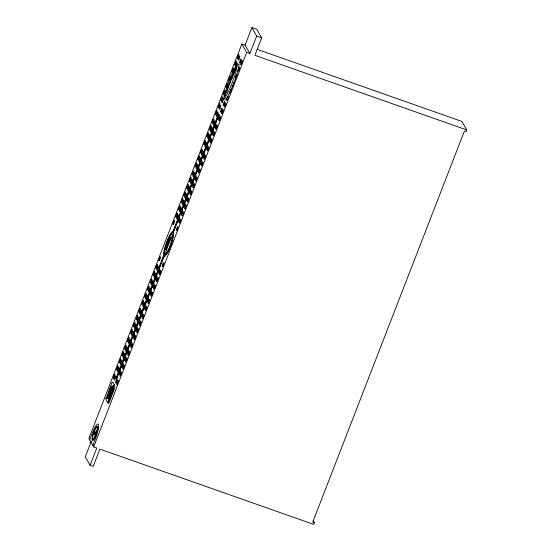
<?xml version="1.0" encoding="UTF-8"?>
<svg xmlns="http://www.w3.org/2000/svg" width="552" height="552" viewBox="0 0 552 552"><rect width="100%" height="100%" fill="white"/><g stroke="black" fill="none" stroke-linecap="round" stroke-linejoin="round"><path stroke-width="0.83" d="M218.468 114.071L218.827 114.706L173.963 230.391A2.153 0.407 -70.6 0 0 173.411 232.633L173.445 233.379A13.841 2.636 -70.6 0 1 169.933 246.958A13.841 2.636 -70.6 0 1 164.33 256.873L163.999 256.942A2.256 0.428 -70.6 0 0 163.026 258.584L116.548 378.417L116.189 377.782L162.937 257.239A2.153 0.407 -70.6 0 0 163.489 255.079L163.502 254.272A13.779 2.622 -70.6 0 1 166.959 241.307A13.779 2.622 -70.6 0 1 172.286 231.626L172.645 231.447A2.187 0.414 -70.6 0 0 173.556 229.867L218.468 114.071L219.061 114.278M117.148 378.631L116.782 377.989L163.537 257.446A2.153 0.407 -70.6 0 0 164.082 255.286L164.103 254.479A13.779 2.622 -70.6 0 1 164.696 250.801M105.97 398.641L112.028 382.57C112.332 380.266 115.754 386.324 114.85 387.545L108.882 402.932C108.585 405.237 105.156 399.186 106.06 397.957M111.38 389.822C110.49 392.81 111.249 386.11 111.449 389.94C110.911 388.787 111.214 391.168 111.276 389.788M245.095 45.105L251.884 27.6L256.694 36.066L249.904 53.572L245.095 45.105L241.873 43.974L88.872 438.461L93.681 446.927L96.779 448.017L90.086 465.274L93.178 466.364L99.877 449.107L313.722 524.4L314.412 522.634L313.163 520.439M89.693 439.909L91.535 435.148A12.882 2.449 -70.6 0 1 98.387 424.281A12.882 2.449 -70.6 0 1 94.668 440.662L92.826 445.416M94.157 433.575L94.903 431.643L95.558 432.796L94.813 434.728L94.157 433.575L95.261 434.886M91.363 441.117L85.277 456.814L90.086 465.274M94.606 433.734L95.351 431.802M167.836 240.831A13.779 2.622 -70.6 0 1 172.886 231.833L173.245 231.654A2.187 0.414 -70.6 0 0 174.156 230.074L218.758 115.078M93.681 446.927L246.682 52.44L241.873 43.974M251.884 27.6L256.839 29.346L261.648 37.812L254.858 55.317L466.723 129.913L466.04 131.68L464.391 131.1L312.763 522.054L314.412 522.634M112.042 382.708L112.256 382.308M238.616 64.508L239.133 64.391C237.008 76.707 232.04 88.81 225.906 99.698L225.395 99.815M256.694 36.066L261.648 37.812M257.356 49.425L461.914 121.447L466.723 129.913M246.682 52.44L249.904 53.572M173.556 229.867L174.156 230.074M172.645 231.447L173.245 231.654M163.489 255.079L164.082 255.286M162.937 257.239L163.537 257.446M116.189 377.782L116.782 377.989M111.373 394.618L110.503 396.571L110.883 397.24L111.469 395.004M164.896 249.946A13.779 2.622 -70.6 0 1 166.525 244.37M166.773 243.653A13.779 2.622 -70.6 0 1 167.56 241.521M94.309 431.098A7.362 1.401 -70.6 0 1 97.669 428.49A7.362 1.401 -70.6 0 1 93.095 439.992A7.362 1.401 -70.6 0 1 94.075 431.685M96.876 427.248A6.748 1.283 -70.6 0 1 96.338 433.989A6.748 1.283 -70.6 0 1 92.667 438.971M97.028 426.689A7.362 1.401 -70.6 0 1 96.441 434.044A7.362 1.401 -70.6 0 1 92.432 439.482M230.37 89.893A2.18 0.414 -70.6 0 1 230.984 90.073A2.18 0.414 -70.6 0 1 229.784 93.15A2.18 0.414 -70.6 0 1 229.591 91.901M233.199 82.931A2.18 0.414 -70.6 0 1 233.455 84.09A2.18 0.414 -70.6 0 1 232.15 86.754M232.095 85.774A2.18 0.414 -70.6 0 1 232.213 85.284M224.871 95.517A2.18 0.414 -70.6 0 1 224.664 95.862M224.34 96.172A2.18 0.414 -70.6 0 1 224.478 94.44A2.18 0.414 -70.6 0 1 225.568 92.129M227.003 88.051A2.18 0.414 -70.6 0 1 227.12 87.561M227.286 87.03A2.18 0.414 -70.6 0 1 227.686 85.988M228.107 85.208A2.18 0.414 -70.6 0 1 228.286 84.987M226.251 98.366A2.18 0.414 -70.6 0 1 226.051 98.711M114.105 384.841A34.279 6.52 -70.6 0 1 107.84 402.491M114.14 384.896A34.279 6.52 -70.6 0 1 107.875 402.546M233.061 72.581A2.18 0.414 -70.6 0 1 233.22 72.05M233.413 71.512A2.18 0.414 -70.6 0 1 233.841 70.573M234.041 70.228A2.18 0.414 -70.6 0 1 234.365 69.918M229.749 80.937A2.18 0.414 -70.6 0 1 229.908 80.406M230.308 79.364A2.18 0.414 -70.6 0 1 230.529 78.929M236.511 74.575A2.18 0.414 -70.6 0 1 236.608 76.266A2.18 0.414 -70.6 0 1 235.325 78.149M235.407 77.418A2.18 0.414 -70.6 0 1 235.69 76.39M235.876 75.859A2.18 0.414 -70.6 0 1 236.304 74.913M236.042 66.599A2.18 0.414 -70.6 0 1 235.732 65.605A2.18 0.414 -70.6 0 1 236.994 62.818A2.18 0.414 -70.6 0 1 236.863 64.777M165.034 254.444A36.549 6.955 -70.6 0 1 172.535 235.104M171.748 234.538A10.874 2.07 -70.6 0 1 172.741 238.968M172.576 239.747A10.874 2.07 -70.6 0 1 172.155 241.417M171.969 242.066A10.874 2.07 -70.6 0 1 171.569 243.397M171.348 244.067A10.874 2.07 -70.6 0 1 168.27 251.429M167.925 252.05A10.874 2.07 -70.6 0 1 165.172 254.396M228.707 85.305L227.286 88.975L227.941 88.734L229.059 84.394L228.707 85.305M232.882 75.1L233.185 74.12L232.882 75.1M110.717 391.789C110.469 394.735 109.793 390.961 110.71 391.775M166.449 247.586L166.207 248.524L166.449 247.586M234.538 71.056L234.179 71.981L234.538 71.056M111.883 387.311L111.552 388.946L111.883 387.311M111.821 393.652L112.442 392.272L111.821 393.652M235.104 70.566L234.214 73.147L234.641 71.263L233.869 72.988L233.806 72.45L234.772 69.704L235.104 70.566M107.73 397.523L108.061 398.406A4.519 0.862 -70.6 0 0 108.696 397.64L111.78 389.933A5.065 0.966 -70.6 0 0 112.339 386.917L112.249 386.483A3.547 0.676 -70.6 0 0 111.628 386.883L111.394 387.262A4.74 0.904 -70.6 0 0 110.448 389.243L111.559 386.462L112.194 385.848L112.532 386.269A5.499 1.049 -70.6 0 1 112.332 388.366C111.787 393.679 104.901 406.417 108.792 392.231A10.688 2.035 -70.6 0 1 110.517 387.476L111 386.379L107.73 397.523M167.008 246.482L165.869 250.042L165.379 249.193L168.305 242.28L167.905 244.046L168.788 240.444L169.112 241.017L169.54 239.906L167.008 246.482M226.023 92.467L225.202 95.793L224.809 94.868L226.023 92.467M109.827 391.382L109.427 392.989L109.827 391.382M111.587 394.087C112.891 395.142 113.236 388.304 111.587 394.087M108.64 394.88L108.295 395.598C108.668 396.619 109.606 393.003 108.64 394.88M229.597 83.421L229.901 82.752L229.597 83.421M235.414 68.413L235.725 67.744L235.414 68.413M227.41 89.645L226.237 92.419L227.41 89.645M109.4 392.161L109.448 393.866L108.992 393.604L108.599 394.473L109.4 392.161M109.8 393.548L109.434 394.363C109.889 395.467 110.731 391.913 109.8 393.548M109.689 391.851L109.62 392.299L109.689 391.851M232.523 75.755L232.62 76.286L233.772 73.692L233.399 72.726L232.523 75.755M229.252 84.166L229.342 84.684L230.239 81.827L229.846 82.379A2.325 0.442 -70.6 0 0 229.528 83.159L229.252 84.166M235.069 69.166L235.166 69.676L236.097 66.854L235.663 67.372A2.325 0.442 -70.6 0 0 235.352 68.158L235.069 69.166M227.01 90.569L226.665 91.466L227.01 90.569M109.993 397.73L109.206 399.751L109.793 399.124L109.627 400.49L110.697 397.716L110.103 398.323L110.283 396.978L109.993 397.73M111.697 387.766L111.676 388.201L111.697 387.766M108.04 396.336L108.295 395.805L108.04 396.336M230.846 80.323L230.591 81.889C229.784 81.185 231.55 78.412 230.846 80.323M109.144 395.011L109.393 394.507L109.144 395.011M110.49 390.802L110.724 390.402L110.49 390.802M224.209 95.945L223.829 99.263L224.34 99.146C230.474 88.258 235.442 76.155 237.567 63.839L237.056 63.956C231.081 73.795 227.465 84.953 224.209 95.945M108.599 396.522L108.385 397.054L108.358 396.005L108.599 396.522M111.021 391.14L110.849 391.623L110.766 390.609L111.021 391.14M110.338 391.023L110.179 391.465L109.593 390.892L109.889 390.147L110.338 391.023M109.689 395.273L109.475 395.777L109.434 394.728L109.689 395.273M232.413 76.756L231.771 78.446L232.123 76.052L231.06 78.757L231.44 79.709L232.413 76.756M169.774 237.891L169.298 239.106L169.774 239.947L170.699 237.567L170.099 238.457L169.774 237.891M112.843 390.547L112.981 391.83L112.946 390.788L113.891 389.477L113.512 388.808L113.546 389.85L112.843 390.547M94.268 437.563A6.748 1.283 -70.6 0 0 97.166 426.986A6.748 1.283 -70.6 0 0 92.833 435.038A6.748 1.283 -70.6 0 0 94.268 437.563M189.715 192.689A2.18 0.414 -70.6 0 0 190.647 189.267A2.18 0.414 -70.6 0 0 189.246 191.868A2.18 0.414 -70.6 0 0 189.715 192.689M201.928 165.317A2.18 0.414 -70.6 0 0 202.867 161.895A2.18 0.414 -70.6 0 0 201.466 164.496A2.18 0.414 -70.6 0 0 201.928 165.317M188.329 189.84A2.18 0.414 -70.6 0 0 189.267 186.41A2.18 0.414 -70.6 0 0 187.866 189.019A2.18 0.414 -70.6 0 0 188.329 189.84M226.734 86.643A2.18 0.414 -70.6 0 0 227.665 83.221A2.18 0.414 -70.6 0 0 226.265 85.822A2.18 0.414 -70.6 0 0 226.734 86.643M229.356 80.019A2.18 0.414 -70.6 0 0 230.294 76.597A2.18 0.414 -70.6 0 0 228.894 79.205A2.18 0.414 -70.6 0 0 229.356 80.019M198.603 159.238A2.18 0.414 -70.6 0 0 199.541 155.816A2.18 0.414 -70.6 0 0 198.14 158.417A2.18 0.414 -70.6 0 0 198.603 159.238M224.015 93.785A2.18 0.414 -70.6 0 0 224.947 90.362A2.18 0.414 -70.6 0 0 223.546 92.964A2.18 0.414 -70.6 0 0 224.015 93.785M227.334 99.864A2.18 0.414 -70.6 0 0 228.273 96.441A2.18 0.414 -70.6 0 0 226.872 99.043A2.18 0.414 -70.6 0 0 227.334 99.864M202.087 154.353A2.18 0.414 -70.6 0 0 203.019 150.931A2.18 0.414 -70.6 0 0 201.618 153.532A2.18 0.414 -70.6 0 0 202.087 154.353M185.299 208.118A2.18 0.414 -70.6 0 0 186.231 204.695A2.18 0.414 -70.6 0 0 184.83 207.297A2.18 0.414 -70.6 0 0 185.299 208.118M181.974 202.039A2.18 0.414 -70.6 0 0 182.912 198.617A2.18 0.414 -70.6 0 0 181.511 201.218A2.18 0.414 -70.6 0 0 181.974 202.039M184.216 206.62A2.18 0.414 -70.6 0 0 185.148 203.198A2.18 0.414 -70.6 0 0 183.747 205.806A2.18 0.414 -70.6 0 0 184.216 206.62M179.255 209.18A2.18 0.414 -70.6 0 0 180.193 205.758A2.18 0.414 -70.6 0 0 178.793 208.359A2.18 0.414 -70.6 0 0 179.255 209.18M180.111 210.912A2.18 0.414 -70.6 0 0 181.049 207.49A2.18 0.414 -70.6 0 0 179.648 210.098A2.18 0.414 -70.6 0 0 180.111 210.912M190.799 194.18A2.18 0.414 -70.6 0 0 191.73 190.757A2.18 0.414 -70.6 0 0 190.33 193.366A2.18 0.414 -70.6 0 0 190.799 194.18M181.498 213.762A2.18 0.414 -70.6 0 0 182.429 210.34A2.18 0.414 -70.6 0 0 181.028 212.948A2.18 0.414 -70.6 0 0 181.498 213.762M191.047 182.698A2.18 0.414 -70.6 0 0 191.986 179.269A2.18 0.414 -70.6 0 0 190.585 181.877A2.18 0.414 -70.6 0 0 191.047 182.698M195.056 178.924A2.18 0.414 -70.6 0 0 195.994 175.501A2.18 0.414 -70.6 0 0 194.594 178.11A2.18 0.414 -70.6 0 0 195.056 178.924M182.581 215.259A2.18 0.414 -70.6 0 0 183.512 211.837A2.18 0.414 -70.6 0 0 182.112 214.438A2.18 0.414 -70.6 0 0 182.581 215.259M203.467 157.203A2.18 0.414 -70.6 0 0 204.406 153.78A2.18 0.414 -70.6 0 0 203.005 156.382A2.18 0.414 -70.6 0 0 203.467 157.203M201.232 152.614A2.18 0.414 -70.6 0 0 202.163 149.192A2.18 0.414 -70.6 0 0 200.762 151.8A2.18 0.414 -70.6 0 0 201.232 152.614M204.55 158.693A2.18 0.414 -70.6 0 0 205.489 155.271A2.18 0.414 -70.6 0 0 204.088 157.879A2.18 0.414 -70.6 0 0 204.55 158.693M212.955 122.551A2.18 0.414 -70.6 0 0 213.886 119.128A2.18 0.414 -70.6 0 0 212.485 121.737A2.18 0.414 -70.6 0 0 212.955 122.551M182.829 203.771A2.18 0.414 -70.6 0 0 183.768 200.348A2.18 0.414 -70.6 0 0 182.367 202.957A2.18 0.414 -70.6 0 0 182.829 203.771M238.712 70.601A2.18 0.414 -70.6 0 0 239.644 67.178A2.18 0.414 -70.6 0 0 238.243 69.78A2.18 0.414 -70.6 0 0 238.712 70.601M235.387 64.522A2.18 0.414 -70.6 0 0 236.325 61.099A2.18 0.414 -70.6 0 0 234.924 63.701A2.18 0.414 -70.6 0 0 235.387 64.522M186.838 200.003A2.18 0.414 -70.6 0 0 187.777 196.581A2.18 0.414 -70.6 0 0 186.369 199.182A2.18 0.414 -70.6 0 0 186.838 200.003M184.596 195.415A2.18 0.414 -70.6 0 0 185.534 191.992A2.18 0.414 -70.6 0 0 184.133 194.601A2.18 0.414 -70.6 0 0 184.596 195.415M185.451 197.154A2.18 0.414 -70.6 0 0 186.39 193.731A2.18 0.414 -70.6 0 0 184.989 196.333A2.18 0.414 -70.6 0 0 185.451 197.154M193.676 176.074A2.18 0.414 -70.6 0 0 194.608 172.652A2.18 0.414 -70.6 0 0 193.207 175.26A2.18 0.414 -70.6 0 0 193.676 176.074M199.21 172.459A2.18 0.414 -70.6 0 0 200.148 169.036A2.18 0.414 -70.6 0 0 198.748 171.637A2.18 0.414 -70.6 0 0 199.21 172.459M196.74 168.112A2.18 0.414 -70.6 0 0 197.678 164.689A2.18 0.414 -70.6 0 0 196.277 167.297A2.18 0.414 -70.6 0 0 196.74 168.112M199.458 160.97A2.18 0.414 -70.6 0 0 200.397 157.548A2.18 0.414 -70.6 0 0 198.996 160.156A2.18 0.414 -70.6 0 0 199.458 160.97M187.922 201.501A2.18 0.414 -70.6 0 0 188.86 198.071A2.18 0.414 -70.6 0 0 187.459 200.68A2.18 0.414 -70.6 0 0 187.922 201.501M192.82 174.342A2.18 0.414 -70.6 0 0 193.752 170.92A2.18 0.414 -70.6 0 0 192.351 173.521A2.18 0.414 -70.6 0 0 192.82 174.342M196.139 180.421A2.18 0.414 -70.6 0 0 197.078 176.999A2.18 0.414 -70.6 0 0 195.677 179.6A2.18 0.414 -70.6 0 0 196.139 180.421M210.933 142.395A2.18 0.414 -70.6 0 0 211.871 138.973A2.18 0.414 -70.6 0 0 210.464 141.574A2.18 0.414 -70.6 0 0 210.933 142.395M211.181 130.907A2.18 0.414 -70.6 0 0 212.12 127.484A2.18 0.414 -70.6 0 0 210.719 130.086A2.18 0.414 -70.6 0 0 211.181 130.907M208.463 138.048A2.18 0.414 -70.6 0 0 209.401 134.626A2.18 0.414 -70.6 0 0 208 137.234A2.18 0.414 -70.6 0 0 208.463 138.048M213.652 135.254A2.18 0.414 -70.6 0 0 214.59 131.825A2.18 0.414 -70.6 0 0 213.189 134.433A2.18 0.414 -70.6 0 0 213.652 135.254M209.85 140.898A2.18 0.414 -70.6 0 0 210.788 137.476A2.18 0.414 -70.6 0 0 209.38 140.084A2.18 0.414 -70.6 0 0 209.85 140.898M210.326 129.175A2.18 0.414 -70.6 0 0 211.264 125.746A2.18 0.414 -70.6 0 0 209.863 128.354A2.18 0.414 -70.6 0 0 210.326 129.175M207.607 136.316A2.18 0.414 -70.6 0 0 208.546 132.894A2.18 0.414 -70.6 0 0 207.145 135.495A2.18 0.414 -70.6 0 0 207.607 136.316M212.568 133.756A2.18 0.414 -70.6 0 0 213.507 130.334A2.18 0.414 -70.6 0 0 212.099 132.935A2.18 0.414 -70.6 0 0 212.568 133.756M143.458 305.656A2.18 0.414 -70.6 0 0 144.396 302.234A2.18 0.414 -70.6 0 0 142.996 304.835A2.18 0.414 -70.6 0 0 143.458 305.656M120.543 375.443A2.18 0.414 -70.6 0 0 121.481 372.02A2.18 0.414 -70.6 0 0 120.081 374.629A2.18 0.414 -70.6 0 0 120.543 375.443M134.681 338.997A2.18 0.414 -70.6 0 0 135.619 335.575A2.18 0.414 -70.6 0 0 134.212 338.183A2.18 0.414 -70.6 0 0 134.681 338.997M157.437 269.618A2.18 0.414 -70.6 0 0 158.376 266.195A2.18 0.414 -70.6 0 0 156.975 268.803A2.18 0.414 -70.6 0 0 157.437 269.618M159.901 273.964A2.18 0.414 -70.6 0 0 160.839 270.542A2.18 0.414 -70.6 0 0 159.438 273.143A2.18 0.414 -70.6 0 0 159.901 273.964M126.049 361.256A2.18 0.414 -70.6 0 0 126.988 357.834A2.18 0.414 -70.6 0 0 125.58 360.435A2.18 0.414 -70.6 0 0 126.049 361.256M122.723 355.177A2.18 0.414 -70.6 0 0 123.662 351.755A2.18 0.414 -70.6 0 0 122.261 354.356A2.18 0.414 -70.6 0 0 122.723 355.177M145.928 310.003A2.18 0.414 -70.6 0 0 146.866 306.574A2.18 0.414 -70.6 0 0 145.466 309.182A2.18 0.414 -70.6 0 0 145.928 310.003M119.46 373.952A2.18 0.414 -70.6 0 0 120.398 370.523A2.18 0.414 -70.6 0 0 118.997 373.131A2.18 0.414 -70.6 0 0 119.46 373.952M118.08 371.096A2.18 0.414 -70.6 0 0 119.018 367.673A2.18 0.414 -70.6 0 0 117.61 370.282A2.18 0.414 -70.6 0 0 118.08 371.096M124.966 359.759A2.18 0.414 -70.6 0 0 125.897 356.337A2.18 0.414 -70.6 0 0 124.497 358.945A2.18 0.414 -70.6 0 0 124.966 359.759M156.078 279.54A2.18 0.414 -70.6 0 0 157.016 276.117A2.18 0.414 -70.6 0 0 155.616 278.719A2.18 0.414 -70.6 0 0 156.078 279.54M123.579 356.909A2.18 0.414 -70.6 0 0 124.517 353.487A2.18 0.414 -70.6 0 0 123.117 356.095A2.18 0.414 -70.6 0 0 123.579 356.909M142.602 303.917A2.18 0.414 -70.6 0 0 143.541 300.495A2.18 0.414 -70.6 0 0 142.14 303.103A2.18 0.414 -70.6 0 0 142.602 303.917M136.309 330.51A2.18 0.414 -70.6 0 0 137.248 327.088A2.18 0.414 -70.6 0 0 135.847 329.689A2.18 0.414 -70.6 0 0 136.309 330.51M117.224 369.364A2.18 0.414 -70.6 0 0 118.162 365.941A2.18 0.414 -70.6 0 0 116.755 368.55A2.18 0.414 -70.6 0 0 117.224 369.364M134.929 327.66A2.18 0.414 -70.6 0 0 135.861 324.238A2.18 0.414 -70.6 0 0 134.46 326.839A2.18 0.414 -70.6 0 0 134.929 327.66M154.691 276.69A2.18 0.414 -70.6 0 0 155.63 273.268A2.18 0.414 -70.6 0 0 154.229 275.869A2.18 0.414 -70.6 0 0 154.691 276.69M157.161 281.037A2.18 0.414 -70.6 0 0 158.1 277.608A2.18 0.414 -70.6 0 0 156.699 280.216A2.18 0.414 -70.6 0 0 157.161 281.037M137.393 332A2.18 0.414 -70.6 0 0 138.331 328.578A2.18 0.414 -70.6 0 0 136.93 331.186A2.18 0.414 -70.6 0 0 137.393 332M131.355 332.918A2.18 0.414 -70.6 0 0 132.294 329.496A2.18 0.414 -70.6 0 0 130.893 332.104A2.18 0.414 -70.6 0 0 131.355 332.918M134.074 325.921A2.18 0.414 -70.6 0 0 135.005 322.499A2.18 0.414 -70.6 0 0 133.605 325.107A2.18 0.414 -70.6 0 0 134.074 325.921M133.598 337.507A2.18 0.414 -70.6 0 0 134.529 334.084A2.18 0.414 -70.6 0 0 133.129 336.685A2.18 0.414 -70.6 0 0 133.598 337.507M153.835 274.958A2.18 0.414 -70.6 0 0 154.774 271.529A2.18 0.414 -70.6 0 0 153.373 274.137A2.18 0.414 -70.6 0 0 153.835 274.958M144.845 308.506A2.18 0.414 -70.6 0 0 145.783 305.083A2.18 0.414 -70.6 0 0 144.376 307.685A2.18 0.414 -70.6 0 0 144.845 308.506M132.211 334.657A2.18 0.414 -70.6 0 0 133.149 331.234A2.18 0.414 -70.6 0 0 131.749 333.836A2.18 0.414 -70.6 0 0 132.211 334.657M158.817 272.467A2.18 0.414 -70.6 0 0 159.756 269.045A2.18 0.414 -70.6 0 0 158.355 271.653A2.18 0.414 -70.6 0 0 158.817 272.467M176.481 216.501A2.18 0.414 -70.6 0 0 177.42 213.079A2.18 0.414 -70.6 0 0 176.019 215.68A2.18 0.414 -70.6 0 0 176.481 216.501M179.8 222.58A2.18 0.414 -70.6 0 0 180.739 219.158A2.18 0.414 -70.6 0 0 179.338 221.759A2.18 0.414 -70.6 0 0 179.8 222.58M178.717 221.083A2.18 0.414 -70.6 0 0 179.655 217.66A2.18 0.414 -70.6 0 0 178.255 220.269A2.18 0.414 -70.6 0 0 178.717 221.083M140.38 313.591A2.18 0.414 -70.6 0 0 141.319 310.169A2.18 0.414 -70.6 0 0 139.918 312.77A2.18 0.414 -70.6 0 0 140.38 313.591M148.709 302.827A2.18 0.414 -70.6 0 0 149.647 299.405A2.18 0.414 -70.6 0 0 148.246 302.006A2.18 0.414 -70.6 0 0 148.709 302.827M141.767 316.441A2.18 0.414 -70.6 0 0 142.699 313.018A2.18 0.414 -70.6 0 0 141.298 315.62A2.18 0.414 -70.6 0 0 141.767 316.441M145.39 296.748A2.18 0.414 -70.6 0 0 146.321 293.326A2.18 0.414 -70.6 0 0 144.921 295.927A2.18 0.414 -70.6 0 0 145.39 296.748M128.561 354.777A2.18 0.414 -70.6 0 0 129.499 351.355A2.18 0.414 -70.6 0 0 128.092 353.963A2.18 0.414 -70.6 0 0 128.561 354.777M128.236 340.957A2.18 0.414 -70.6 0 0 129.175 337.534A2.18 0.414 -70.6 0 0 127.774 340.142A2.18 0.414 -70.6 0 0 128.236 340.957M142.851 317.938A2.18 0.414 -70.6 0 0 143.789 314.509A2.18 0.414 -70.6 0 0 142.381 317.117A2.18 0.414 -70.6 0 0 142.851 317.938M139.525 311.859A2.18 0.414 -70.6 0 0 140.463 308.43A2.18 0.414 -70.6 0 0 139.063 311.038A2.18 0.414 -70.6 0 0 139.525 311.859M114.816 379.507A2.18 0.414 -70.6 0 0 115.754 376.084A2.18 0.414 -70.6 0 0 114.354 378.693A2.18 0.414 -70.6 0 0 114.816 379.507M150.406 294.154A2.18 0.414 -70.6 0 0 151.345 290.731A2.18 0.414 -70.6 0 0 149.944 293.34A2.18 0.414 -70.6 0 0 150.406 294.154M131.562 347.042A2.18 0.414 -70.6 0 0 132.501 343.613A2.18 0.414 -70.6 0 0 131.1 346.221A2.18 0.414 -70.6 0 0 131.562 347.042M113.96 377.775A2.18 0.414 -70.6 0 0 114.899 374.353A2.18 0.414 -70.6 0 0 113.498 376.961A2.18 0.414 -70.6 0 0 113.96 377.775M151.807 284.135A2.18 0.414 -70.6 0 0 152.745 280.713A2.18 0.414 -70.6 0 0 151.345 283.314A2.18 0.414 -70.6 0 0 151.807 284.135M116.196 382.363A2.18 0.414 -70.6 0 0 117.134 378.934A2.18 0.414 -70.6 0 0 115.734 381.542A2.18 0.414 -70.6 0 0 116.196 382.363M151.489 295.651A2.18 0.414 -70.6 0 0 152.428 292.229A2.18 0.414 -70.6 0 0 151.027 294.837A2.18 0.414 -70.6 0 0 151.489 295.651M154.277 288.475A2.18 0.414 -70.6 0 0 155.209 285.053A2.18 0.414 -70.6 0 0 153.808 287.661A2.18 0.414 -70.6 0 0 154.277 288.475M125.235 348.698A2.18 0.414 -70.6 0 0 126.173 345.276A2.18 0.414 -70.6 0 0 124.773 347.884A2.18 0.414 -70.6 0 0 125.235 348.698M147.625 301.33A2.18 0.414 -70.6 0 0 148.564 297.907A2.18 0.414 -70.6 0 0 147.163 300.516A2.18 0.414 -70.6 0 0 147.625 301.33M146.245 298.48A2.18 0.414 -70.6 0 0 147.177 295.058A2.18 0.414 -70.6 0 0 145.776 297.666A2.18 0.414 -70.6 0 0 146.245 298.48M153.194 286.985A2.18 0.414 -70.6 0 0 154.125 283.562A2.18 0.414 -70.6 0 0 152.725 286.164A2.18 0.414 -70.6 0 0 153.194 286.985M149.026 291.304A2.18 0.414 -70.6 0 0 149.965 287.882A2.18 0.414 -70.6 0 0 148.564 290.49A2.18 0.414 -70.6 0 0 149.026 291.304M148.171 289.572A2.18 0.414 -70.6 0 0 149.109 286.15A2.18 0.414 -70.6 0 0 147.708 288.751A2.18 0.414 -70.6 0 0 148.171 289.572M159.549 260.158A2.18 0.414 -70.6 0 0 160.48 256.735A2.18 0.414 -70.6 0 0 159.079 259.337A2.18 0.414 -70.6 0 0 159.549 260.158M156.582 267.886A2.18 0.414 -70.6 0 0 157.52 264.463A2.18 0.414 -70.6 0 0 156.119 267.065A2.18 0.414 -70.6 0 0 156.582 267.886M117.279 383.854A2.18 0.414 -70.6 0 0 118.218 380.431A2.18 0.414 -70.6 0 0 116.817 383.04A2.18 0.414 -70.6 0 0 117.279 383.854M150.951 282.396A2.18 0.414 -70.6 0 0 151.89 278.974A2.18 0.414 -70.6 0 0 150.489 281.582A2.18 0.414 -70.6 0 0 150.951 282.396M162.854 266.043A2.18 0.414 -70.6 0 0 163.792 262.621A2.18 0.414 -70.6 0 0 162.391 265.222A2.18 0.414 -70.6 0 0 162.854 266.043M190.192 180.959A2.18 0.414 -70.6 0 0 191.13 177.537A2.18 0.414 -70.6 0 0 189.729 180.145A2.18 0.414 -70.6 0 0 190.192 180.959M206.793 148.674A2.18 0.414 -70.6 0 0 207.731 145.252A2.18 0.414 -70.6 0 0 206.324 147.853A2.18 0.414 -70.6 0 0 206.793 148.674M207.876 150.165A2.18 0.414 -70.6 0 0 208.815 146.742A2.18 0.414 -70.6 0 0 207.414 149.35A2.18 0.414 -70.6 0 0 207.876 150.165M192.434 185.548A2.18 0.414 -70.6 0 0 193.366 182.119A2.18 0.414 -70.6 0 0 191.965 184.727A2.18 0.414 -70.6 0 0 192.434 185.548M187.473 188.101A2.18 0.414 -70.6 0 0 188.411 184.678A2.18 0.414 -70.6 0 0 187.011 187.287A2.18 0.414 -70.6 0 0 187.473 188.101M204.55 144.086A2.18 0.414 -70.6 0 0 205.489 140.663A2.18 0.414 -70.6 0 0 204.088 143.272A2.18 0.414 -70.6 0 0 204.55 144.086M205.406 145.825A2.18 0.414 -70.6 0 0 206.344 142.402A2.18 0.414 -70.6 0 0 204.944 145.004A2.18 0.414 -70.6 0 0 205.406 145.825M193.517 187.038A2.18 0.414 -70.6 0 0 194.456 183.616A2.18 0.414 -70.6 0 0 193.048 186.224A2.18 0.414 -70.6 0 0 193.517 187.038M123.337 368.253A2.18 0.414 -70.6 0 0 124.269 364.831A2.18 0.414 -70.6 0 0 122.868 367.432A2.18 0.414 -70.6 0 0 123.337 368.253M120.012 362.174A2.18 0.414 -70.6 0 0 120.95 358.752A2.18 0.414 -70.6 0 0 119.549 361.353A2.18 0.414 -70.6 0 0 120.012 362.174M122.247 366.756A2.18 0.414 -70.6 0 0 123.186 363.333A2.18 0.414 -70.6 0 0 121.785 365.941A2.18 0.414 -70.6 0 0 122.247 366.756M120.867 363.906A2.18 0.414 -70.6 0 0 121.806 360.484A2.18 0.414 -70.6 0 0 120.405 363.092A2.18 0.414 -70.6 0 0 120.867 363.906M219.779 108.647A2.18 0.414 -70.6 0 0 220.71 105.225A2.18 0.414 -70.6 0 0 219.31 107.833A2.18 0.414 -70.6 0 0 219.779 108.647M221.545 100.291A2.18 0.414 -70.6 0 0 222.484 96.869A2.18 0.414 -70.6 0 0 221.076 99.477A2.18 0.414 -70.6 0 0 221.545 100.291M218.923 106.915A2.18 0.414 -70.6 0 0 219.855 103.493A2.18 0.414 -70.6 0 0 218.454 106.094A2.18 0.414 -70.6 0 0 218.923 106.915M223.781 104.88A2.18 0.414 -70.6 0 0 224.719 101.458A2.18 0.414 -70.6 0 0 223.318 104.059A2.18 0.414 -70.6 0 0 223.781 104.88M224.864 106.37A2.18 0.414 -70.6 0 0 225.802 102.948A2.18 0.414 -70.6 0 0 224.402 105.556A2.18 0.414 -70.6 0 0 224.864 106.37M218.44 118.639A2.18 0.414 -70.6 0 0 219.379 115.216A2.18 0.414 -70.6 0 0 217.978 117.824A2.18 0.414 -70.6 0 0 218.44 118.639M221.159 111.497A2.18 0.414 -70.6 0 0 222.097 108.075A2.18 0.414 -70.6 0 0 220.696 110.683A2.18 0.414 -70.6 0 0 221.159 111.497M222.242 112.994A2.18 0.414 -70.6 0 0 223.18 109.572A2.18 0.414 -70.6 0 0 221.78 112.173A2.18 0.414 -70.6 0 0 222.242 112.994M217.053 115.789A2.18 0.414 -70.6 0 0 217.992 112.366A2.18 0.414 -70.6 0 0 216.591 114.975A2.18 0.414 -70.6 0 0 217.053 115.789M216.198 114.057A2.18 0.414 -70.6 0 0 217.136 110.635A2.18 0.414 -70.6 0 0 215.735 113.236A2.18 0.414 -70.6 0 0 216.198 114.057M219.523 120.136A2.18 0.414 -70.6 0 0 220.462 116.713A2.18 0.414 -70.6 0 0 219.061 119.315A2.18 0.414 -70.6 0 0 219.523 120.136M222.401 102.03A2.18 0.414 -70.6 0 0 223.339 98.608A2.18 0.414 -70.6 0 0 221.932 101.209A2.18 0.414 -70.6 0 0 222.401 102.03M213.81 124.29A2.18 0.414 -70.6 0 0 214.742 120.86A2.18 0.414 -70.6 0 0 213.341 123.469A2.18 0.414 -70.6 0 0 213.81 124.29M176.944 230.005A2.18 0.414 -70.6 0 0 177.882 226.582A2.18 0.414 -70.6 0 0 176.481 229.183A2.18 0.414 -70.6 0 0 176.944 230.005M232.668 71.663A2.18 0.414 -70.6 0 0 233.606 68.241A2.18 0.414 -70.6 0 0 232.206 70.842A2.18 0.414 -70.6 0 0 232.668 71.663M200.845 163.82A2.18 0.414 -70.6 0 0 201.784 160.397A2.18 0.414 -70.6 0 0 200.376 163.006A2.18 0.414 -70.6 0 0 200.845 163.82M198.127 170.961A2.18 0.414 -70.6 0 0 199.065 167.539A2.18 0.414 -70.6 0 0 197.657 170.147A2.18 0.414 -70.6 0 0 198.127 170.961M195.884 166.38A2.18 0.414 -70.6 0 0 196.822 162.957A2.18 0.414 -70.6 0 0 195.422 165.559A2.18 0.414 -70.6 0 0 195.884 166.38M215.19 127.139A2.18 0.414 -70.6 0 0 216.129 123.717A2.18 0.414 -70.6 0 0 214.728 126.318A2.18 0.414 -70.6 0 0 215.19 127.139M173.625 223.926A2.18 0.414 -70.6 0 0 174.563 220.496A2.18 0.414 -70.6 0 0 173.162 223.105A2.18 0.414 -70.6 0 0 173.625 223.926M126.091 350.437A2.18 0.414 -70.6 0 0 127.029 347.015A2.18 0.414 -70.6 0 0 125.628 349.616A2.18 0.414 -70.6 0 0 126.091 350.437M139.049 323.438A2.18 0.414 -70.6 0 0 139.987 320.015A2.18 0.414 -70.6 0 0 138.586 322.616A2.18 0.414 -70.6 0 0 139.049 323.438M177.337 218.233A2.18 0.414 -70.6 0 0 178.275 214.811A2.18 0.414 -70.6 0 0 176.875 217.419A2.18 0.414 -70.6 0 0 177.337 218.233M137.669 320.588A2.18 0.414 -70.6 0 0 138.607 317.165A2.18 0.414 -70.6 0 0 137.206 319.767A2.18 0.414 -70.6 0 0 137.669 320.588M127.477 353.287A2.18 0.414 -70.6 0 0 128.409 349.864A2.18 0.414 -70.6 0 0 127.008 352.466A2.18 0.414 -70.6 0 0 127.477 353.287M140.132 324.935A2.18 0.414 -70.6 0 0 141.07 321.505A2.18 0.414 -70.6 0 0 139.67 324.114A2.18 0.414 -70.6 0 0 140.132 324.935M136.813 318.856A2.18 0.414 -70.6 0 0 137.752 315.427A2.18 0.414 -70.6 0 0 136.351 318.035A2.18 0.414 -70.6 0 0 136.813 318.856M216.274 128.63A2.18 0.414 -70.6 0 0 217.212 125.207A2.18 0.414 -70.6 0 0 215.811 127.816A2.18 0.414 -70.6 0 0 216.274 128.63M130.479 345.545A2.18 0.414 -70.6 0 0 131.417 342.123A2.18 0.414 -70.6 0 0 130.01 344.724A2.18 0.414 -70.6 0 0 130.479 345.545M129.092 342.695A2.18 0.414 -70.6 0 0 130.03 339.273A2.18 0.414 -70.6 0 0 128.63 341.874A2.18 0.414 -70.6 0 0 129.092 342.695M167.656 251.208A10.874 2.07 -70.6 0 0 172.321 234.158A10.874 2.07 -70.6 0 0 165.345 247.137A10.874 2.07 -70.6 0 0 167.656 251.208M240.251 62.486A2.18 0.414 -70.6 0 0 241.189 59.064A2.18 0.414 -70.6 0 0 239.782 61.665A2.18 0.414 -70.6 0 0 240.251 62.486M238.009 57.905A2.18 0.414 -70.6 0 0 238.947 54.475A2.18 0.414 -70.6 0 0 237.546 57.084A2.18 0.414 -70.6 0 0 238.009 57.905M241.334 63.984A2.18 0.414 -70.6 0 0 242.273 60.554A2.18 0.414 -70.6 0 0 240.865 63.163A2.18 0.414 -70.6 0 0 241.334 63.984M238.864 59.637A2.18 0.414 -70.6 0 0 239.803 56.214A2.18 0.414 -70.6 0 0 238.402 58.816A2.18 0.414 -70.6 0 0 238.864 59.637"/></g></svg>
